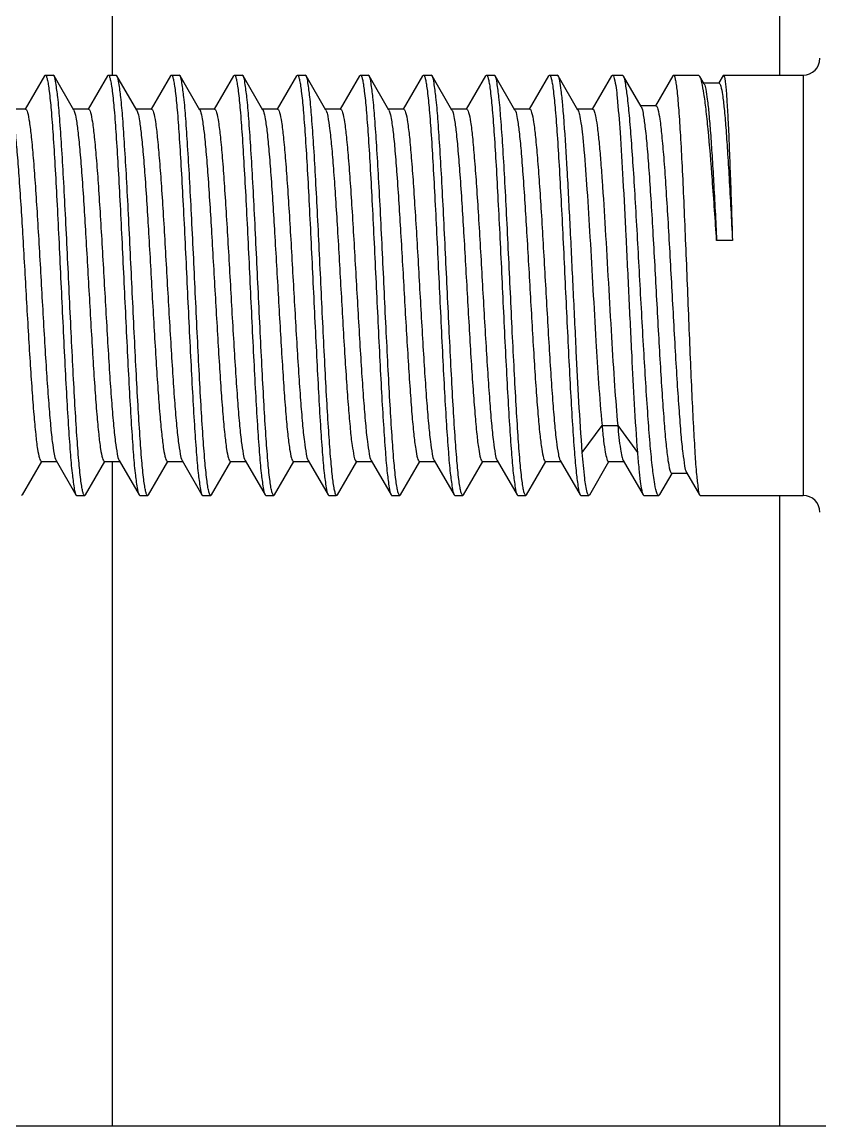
# Model space of a CAD drawing. Extents: x 1031190 to 1725648, y 733081 to 1571294.
# Drawn here: x 1133343.9 to 1133512.8, y 1228058.5 to 1228292.2 of the extents above; entities that cross this region are included whole.
import ezdxf

# ---------------------------------------------------------------- set-up
doc = ezdxf.new("R2010")
doc.units = 0
doc.header["$LTSCALE"] = 1000
doc.header["$MEASUREMENT"] = 0

msp = doc.modelspace()

# ---------------------------------------------------------------- linework, layer by layer
at = {"linetype": 'Continuous'}
for p, q in [((1133363.02, 1228280.99), (1133363.02, 1228414.45)), ((1133504.37, 1228280.99), (1133504.37, 1228414.45)), ((1133348.62, 1228280.84), (1133344.51, 1228273.78)), ((1133348.62, 1228280.84), (1133348.79, 1228280.99)), ((1133348.79, 1228280.99), (1133350.46, 1228280.99)), ((1133348.79, 1228280.99), (1133350.46, 1228280.99)), ((1133348.79, 1228280.99), (1133348.82, 1228280.98)), ((1133350.64, 1228280.84), (1133350.46, 1228280.99)), ((1133354.83, 1228273.6), (1133350.64, 1228280.84)), ((1133361.96, 1228280.84), (1133357.86, 1228273.78)), ((1133361.96, 1228280.84), (1133362.14, 1228280.99)), ((1133362.14, 1228280.99), (1133363.81, 1228280.99)), ((1133362.14, 1228280.99), (1133363.81, 1228280.99)), ((1133362.14, 1228280.99), (1133362.16, 1228280.98)), ((1133363.98, 1228280.84), (1133363.81, 1228280.99)), ((1133368.18, 1228273.6), (1133363.98, 1228280.84)), ((1133375.31, 1228280.84), (1133371.2, 1228273.78)), ((1133375.31, 1228280.84), (1133375.48, 1228280.99)), ((1133375.48, 1228280.99), (1133377.15, 1228280.99)), ((1133375.48, 1228280.99), (1133377.15, 1228280.99)), ((1133375.48, 1228280.99), (1133375.51, 1228280.98)), ((1133377.33, 1228280.84), (1133377.15, 1228280.99)), ((1133381.52, 1228273.6), (1133377.33, 1228280.84)), ((1133388.65, 1228280.84), (1133384.55, 1228273.78)), ((1133388.65, 1228280.84), (1133388.83, 1228280.99)), ((1133388.83, 1228280.99), (1133390.5, 1228280.99)), ((1133388.83, 1228280.99), (1133390.5, 1228280.99)), ((1133388.83, 1228280.99), (1133388.85, 1228280.98)), ((1133390.68, 1228280.84), (1133390.5, 1228280.99)), ((1133394.87, 1228273.6), (1133390.68, 1228280.84)), ((1133402, 1228280.84), (1133397.89, 1228273.78)), ((1133402, 1228280.84), (1133402.18, 1228280.99)), ((1133402.18, 1228280.99), (1133403.85, 1228280.99)), ((1133402.18, 1228280.99), (1133403.85, 1228280.99)), ((1133402.18, 1228280.99), (1133402.2, 1228280.98)), ((1133404.02, 1228280.84), (1133403.85, 1228280.99)), ((1133408.22, 1228273.6), (1133404.02, 1228280.84)), ((1133415.35, 1228280.84), (1133411.24, 1228273.78)), ((1133415.35, 1228280.84), (1133415.52, 1228280.99)), ((1133415.52, 1228280.99), (1133417.19, 1228280.99)), ((1133415.52, 1228280.99), (1133417.19, 1228280.99)), ((1133415.52, 1228280.99), (1133415.55, 1228280.98)), ((1133417.37, 1228280.84), (1133417.19, 1228280.99)), ((1133421.56, 1228273.6), (1133417.37, 1228280.84)), ((1133428.69, 1228280.84), (1133424.59, 1228273.78)), ((1133428.69, 1228280.84), (1133428.87, 1228280.99)), ((1133428.87, 1228280.99), (1133430.54, 1228280.99)), ((1133428.87, 1228280.99), (1133430.54, 1228280.99)), ((1133428.87, 1228280.99), (1133428.89, 1228280.98)), ((1133430.72, 1228280.84), (1133430.54, 1228280.99)), ((1133434.91, 1228273.6), (1133430.72, 1228280.84)), ((1133442.04, 1228280.84), (1133437.93, 1228273.78)), ((1133442.04, 1228280.84), (1133442.21, 1228280.99)), ((1133442.21, 1228280.99), (1133443.89, 1228280.99)), ((1133442.21, 1228280.99), (1133443.89, 1228280.99)), ((1133442.21, 1228280.99), (1133442.24, 1228280.98)), ((1133444.06, 1228280.84), (1133443.89, 1228280.99)), ((1133448.26, 1228273.6), (1133444.06, 1228280.84)), ((1133455.39, 1228280.84), (1133451.28, 1228273.78)), ((1133455.39, 1228280.84), (1133455.56, 1228280.99)), ((1133455.56, 1228280.99), (1133457.23, 1228280.99)), ((1133455.56, 1228280.99), (1133457.23, 1228280.99)), ((1133455.56, 1228280.99), (1133455.58, 1228280.98)), ((1133457.41, 1228280.84), (1133457.23, 1228280.99)), ((1133461.6, 1228273.6), (1133457.41, 1228280.84)), ((1133468.73, 1228280.84), (1133464.63, 1228273.78)), ((1133468.73, 1228280.84), (1133468.91, 1228280.99)), ((1133468.91, 1228280.99), (1133471, 1228280.99)), ((1133468.91, 1228280.99), (1133471, 1228280.99)), ((1133471.22, 1228280.8), (1133471, 1228280.99)), ((1133474.97, 1228274.34), (1133471.22, 1228280.8)), ((1133481.69, 1228280.87), (1133478, 1228274.52)), ((1133481.69, 1228280.87), (1133481.83, 1228280.99)), ((1133481.83, 1228280.99), (1133487.09, 1228280.99)), ((1133481.83, 1228280.99), (1133487.09, 1228280.99)), ((1133481.83, 1228280.99), (1133481.85, 1228280.98)), ((1133487.39, 1228280.72), (1133487.09, 1228280.99)), ((1133488.33, 1228279.12), (1133487.39, 1228280.72)), ((1133492.34, 1228280.92), (1133491.41, 1228279.32)), ((1133492.34, 1228280.92), (1133492.42, 1228280.99)), ((1133492.42, 1228280.99), (1133509.28, 1228280.99)), ((1133492.42, 1228280.99), (1133509.28, 1228280.99)), ((1133492.42, 1228280.99), (1133492.44, 1228280.99)), ((1133509.28, 1228280.99), (1133509.28, 1228192.01)), ((1133491.48, 1228279.28), (1133488.23, 1228279.28)), ((1133344.61, 1228273.78), (1133341.38, 1228273.78)), ((1133357.96, 1228273.78), (1133354.73, 1228273.78)), ((1133354.83, 1228273.6), (1133354.94, 1228273.36)), ((1133371.31, 1228273.78), (1133368.07, 1228273.78)), ((1133368.18, 1228273.6), (1133368.28, 1228273.37)), ((1133384.65, 1228273.78), (1133381.42, 1228273.78)), ((1133381.52, 1228273.6), (1133381.63, 1228273.38)), ((1133398, 1228273.78), (1133394.77, 1228273.78)), ((1133394.87, 1228273.6), (1133394.97, 1228273.39)), ((1133411.34, 1228273.78), (1133408.11, 1228273.78)), ((1133424.69, 1228273.78), (1133421.46, 1228273.78)), ((1133421.56, 1228273.6), (1133421.65, 1228273.41)), ((1133438.04, 1228273.78), (1133434.81, 1228273.78)), ((1133434.91, 1228273.6), (1133435, 1228273.42)), ((1133451.38, 1228273.78), (1133448.15, 1228273.78)), ((1133448.26, 1228273.6), (1133448.34, 1228273.43)), ((1133464.73, 1228273.78), (1133461.5, 1228273.78)), ((1133478.1, 1228274.52), (1133474.86, 1228274.52)), ((1133494.3, 1228245.97), (1133490.97, 1228245.97)), ((1133462.52, 1228201.09), (1133466.69, 1228206.83)), ((1133466.69, 1228206.83), (1133470.02, 1228206.83)), ((1133470.02, 1228206.83), (1133474.2, 1228201.09)), ((1133343.96, 1228192.16), (1133348.05, 1228199.22)), ((1133347.95, 1228199.22), (1133351.18, 1228199.22)), ((1133351.08, 1228199.4), (1133355.29, 1228192.16)), ((1133357.31, 1228192.16), (1133361.4, 1228199.22)), ((1133361.3, 1228199.22), (1133364.53, 1228199.22)), ((1133363.02, 1228058.55), (1133363.02, 1228199.22)), ((1133364.42, 1228199.4), (1133368.64, 1228192.16)), ((1133370.66, 1228192.16), (1133374.75, 1228199.22)), ((1133374.64, 1228199.22), (1133377.88, 1228199.22)), ((1133377.77, 1228199.4), (1133381.98, 1228192.16)), ((1133384, 1228192.16), (1133388.09, 1228199.22)), ((1133387.99, 1228199.22), (1133391.22, 1228199.22)), ((1133391.12, 1228199.4), (1133395.33, 1228192.16)), ((1133397.35, 1228192.16), (1133401.44, 1228199.22)), ((1133401.34, 1228199.22), (1133404.57, 1228199.22)), ((1133404.46, 1228199.4), (1133408.67, 1228192.16)), ((1133410.7, 1228192.16), (1133414.79, 1228199.22)), ((1133414.57, 1228199.27), (1133414.68, 1228199.22)), ((1133414.68, 1228199.22), (1133417.91, 1228199.22)), ((1133417.81, 1228199.4), (1133422.02, 1228192.16)), ((1133424.04, 1228192.16), (1133428.13, 1228199.22)), ((1133428.03, 1228199.22), (1133431.26, 1228199.22)), ((1133431.16, 1228199.4), (1133435.37, 1228192.16)), ((1133437.39, 1228192.16), (1133441.48, 1228199.22)), ((1133441.37, 1228199.22), (1133444.61, 1228199.22)), ((1133444.5, 1228199.4), (1133448.71, 1228192.16)), ((1133450.73, 1228192.16), (1133454.82, 1228199.22)), ((1133454.72, 1228199.22), (1133457.95, 1228199.22)), ((1133457.85, 1228199.4), (1133462.06, 1228192.16)), ((1133464.1, 1228192.17), (1133468.17, 1228199.2)), ((1133468.07, 1228199.2), (1133471.3, 1228199.2)), ((1133471.2, 1228199.38), (1133475.4, 1228192.16)), ((1133478.95, 1228192.23), (1133481.53, 1228196.66)), ((1133481.45, 1228196.7), (1133484.69, 1228196.7)), ((1133484.59, 1228196.87), (1133487.36, 1228192.11)), ((1133343.96, 1228192.16), (1133343.79, 1228192.01)), ((1133355.29, 1228192.16), (1133355.46, 1228192.01)), ((1133355.46, 1228192.01), (1133357.14, 1228192.01)), ((1133355.46, 1228192.01), (1133357.14, 1228192.01)), ((1133357.14, 1228192.01), (1133357.11, 1228192.02)), ((1133357.31, 1228192.16), (1133357.14, 1228192.01)), ((1133368.64, 1228192.16), (1133368.81, 1228192.01)), ((1133368.81, 1228192.01), (1133370.48, 1228192.01)), ((1133368.81, 1228192.01), (1133370.48, 1228192.01)), ((1133370.48, 1228192.01), (1133370.46, 1228192.02)), ((1133370.66, 1228192.16), (1133370.48, 1228192.01)), ((1133381.98, 1228192.16), (1133382.16, 1228192.01)), ((1133382.16, 1228192.01), (1133383.83, 1228192.01)), ((1133382.16, 1228192.01), (1133383.83, 1228192.01)), ((1133383.83, 1228192.01), (1133383.8, 1228192.02)), ((1133384, 1228192.16), (1133383.83, 1228192.01)), ((1133395.33, 1228192.16), (1133395.5, 1228192.01)), ((1133395.5, 1228192.01), (1133397.17, 1228192.01)), ((1133395.5, 1228192.01), (1133397.17, 1228192.01)), ((1133397.17, 1228192.01), (1133397.15, 1228192.02)), ((1133397.35, 1228192.16), (1133397.17, 1228192.01)), ((1133408.67, 1228192.16), (1133408.85, 1228192.01)), ((1133408.85, 1228192.01), (1133410.4, 1228192.01)), ((1133408.85, 1228192.01), (1133410.4, 1228192.01)), ((1133410.46, 1228192.03), (1133410.4, 1228192.08)), ((1133410.52, 1228192.01), (1133410.46, 1228192.03)), ((1133410.7, 1228192.16), (1133410.52, 1228192.01)), ((1133422.02, 1228192.16), (1133422.08, 1228192.08)), ((1133422.08, 1228192.08), (1133422.14, 1228192.03)), ((1133422.14, 1228192.03), (1133422.2, 1228192.01)), ((1133422.2, 1228192.01), (1133423.87, 1228192.01)), ((1133422.2, 1228192.01), (1133423.87, 1228192.01)), ((1133423.87, 1228192.01), (1133423.84, 1228192.02)), ((1133424.04, 1228192.16), (1133423.87, 1228192.01)), ((1133435.37, 1228192.16), (1133435.54, 1228192.01)), ((1133435.54, 1228192.01), (1133437.21, 1228192.01)), ((1133435.54, 1228192.01), (1133437.21, 1228192.01)), ((1133437.21, 1228192.01), (1133437.19, 1228192.02)), ((1133437.39, 1228192.16), (1133437.21, 1228192.01)), ((1133448.71, 1228192.16), (1133448.89, 1228192.01)), ((1133448.89, 1228192.01), (1133450.56, 1228192.01)), ((1133448.89, 1228192.01), (1133450.56, 1228192.01)), ((1133450.56, 1228192.01), (1133450.53, 1228192.02)), ((1133450.73, 1228192.16), (1133450.56, 1228192.01)), ((1133462.06, 1228192.16), (1133462.23, 1228192.01)), ((1133462.23, 1228192.01), (1133463.92, 1228192.01)), ((1133462.23, 1228192.01), (1133463.92, 1228192.01)), ((1133464.1, 1228192.17), (1133463.92, 1228192.01)), ((1133475.4, 1228192.16), (1133475.57, 1228192.01)), ((1133475.57, 1228192.01), (1133478.7, 1228192.01)), ((1133475.57, 1228192.01), (1133478.7, 1228192.01)), ((1133478.95, 1228192.23), (1133478.7, 1228192.01)), ((1133487.36, 1228192.11), (1133487.47, 1228192.01)), ((1133487.47, 1228192.01), (1133509.28, 1228192.01)), ((1133487.47, 1228192.01), (1133509.28, 1228192.01)), ((1133504.37, 1228058.55), (1133504.37, 1228192.01)), ((1133320.98, 1228058.55), (1136676.78, 1228058.55))]:
    msp.add_line(p, q, dxfattribs=at)
for centre, start, end in [((1133509.28, 1228284.55), 270, 0), ((1133509.28, 1228188.45), 0, 90)]:
    msp.add_arc(centre, 3.56, start, end, dxfattribs=at)
for points, knots in [([(1133348.82, 1228280.98), (1133348.92, 1228280.96), (1133349.09, 1228280.6), (1133349.26, 1228279.98), (1133349.45, 1228278.91), (1133349.74, 1228276.77), (1133350.08, 1228273.19), (1133350.47, 1228267.95), (1133350.86, 1228261.57), (1133351.26, 1228254.28), (1133351.66, 1228246.34), (1133352.18, 1228235.32), (1133352.7, 1228224.43), (1133353.24, 1228214.05), (1133353.63, 1228207.3), (1133354.04, 1228201.61), (1133354.39, 1228197.16), (1133354.81, 1228194.18), (1133355.03, 1228192.61), (1133355.29, 1228192.16)], [0, 0, 0, 0, 0.003606, 0.011247, 0.023193, 0.039402, 0.084085, 0.143776, 0.216348, 0.299195, 0.389329, 0.483501, 0.670341, 0.756263, 0.832981, 0.897738, 0.948217, 0.982646, 1, 1, 1, 1]), ([(1133357.11, 1228192.02), (1133357.01, 1228192.04), (1133356.84, 1228192.4), (1133356.67, 1228193.02), (1133356.47, 1228194.09), (1133356.18, 1228196.23), (1133355.84, 1228199.81), (1133355.45, 1228205.05), (1133355.06, 1228211.43), (1133354.67, 1228218.72), (1133354.27, 1228226.65), (1133353.74, 1228237.67), (1133353.23, 1228248.57), (1133352.68, 1228258.94), (1133352.29, 1228265.69), (1133351.89, 1228271.38), (1133351.54, 1228275.84), (1133351.11, 1228278.81), (1133350.9, 1228280.39), (1133350.64, 1228280.84)], [0, 0, 0, 0, 0.003611, 0.011257, 0.023206, 0.039418, 0.084102, 0.143789, 0.216352, 0.299187, 0.389308, 0.483467, 0.670284, 0.756201, 0.832919, 0.897682, 0.948173, 0.982621, 1, 1, 1, 1]), ([(1133362.16, 1228280.98), (1133362.27, 1228280.96), (1133362.43, 1228280.6), (1133362.6, 1228279.98), (1133362.8, 1228278.91), (1133363.09, 1228276.77), (1133363.43, 1228273.19), (1133363.82, 1228267.95), (1133364.21, 1228261.57), (1133364.61, 1228254.28), (1133365, 1228246.34), (1133365.53, 1228235.32), (1133366.05, 1228224.43), (1133366.59, 1228214.05), (1133366.98, 1228207.3), (1133367.38, 1228201.61), (1133367.73, 1228197.16), (1133368.16, 1228194.18), (1133368.38, 1228192.61), (1133368.64, 1228192.16)], [0, 0, 0, 0, 0.003605, 0.011245, 0.02319, 0.039399, 0.084083, 0.143774, 0.216346, 0.299192, 0.389329, 0.483503, 0.670341, 0.756263, 0.832983, 0.89774, 0.948218, 0.982646, 1, 1, 1, 1]), ([(1133370.46, 1228192.02), (1133370.35, 1228192.04), (1133370.19, 1228192.4), (1133370.01, 1228193.02), (1133369.82, 1228194.09), (1133369.53, 1228196.23), (1133369.19, 1228199.81), (1133368.8, 1228205.05), (1133368.41, 1228211.43), (1133368.01, 1228218.72), (1133367.62, 1228226.65), (1133367.09, 1228237.67), (1133366.57, 1228248.57), (1133366.03, 1228258.94), (1133365.64, 1228265.69), (1133365.24, 1228271.38), (1133364.88, 1228275.84), (1133364.46, 1228278.81), (1133364.24, 1228280.39), (1133363.98, 1228280.84)], [0, 0, 0, 0, 0.00361, 0.011255, 0.023204, 0.039415, 0.084097, 0.14378, 0.216342, 0.299177, 0.389299, 0.483455, 0.670274, 0.756194, 0.832913, 0.897676, 0.948169, 0.98262, 1, 1, 1, 1]), ([(1133375.51, 1228280.98), (1133375.61, 1228280.96), (1133375.78, 1228280.6), (1133375.95, 1228279.98), (1133376.15, 1228278.91), (1133376.44, 1228276.77), (1133376.78, 1228273.19), (1133377.16, 1228267.95), (1133377.56, 1228261.57), (1133377.95, 1228254.28), (1133378.35, 1228246.34), (1133378.88, 1228235.32), (1133379.39, 1228224.42), (1133379.94, 1228214.05), (1133380.33, 1228207.3), (1133380.73, 1228201.61), (1133381.08, 1228197.16), (1133381.51, 1228194.18), (1133381.72, 1228192.61), (1133381.98, 1228192.16)], [0, 0, 0, 0, 0.003606, 0.011248, 0.023195, 0.039406, 0.084093, 0.143786, 0.216358, 0.299206, 0.389346, 0.483519, 0.670351, 0.756273, 0.832991, 0.897744, 0.948219, 0.982646, 1, 1, 1, 1]), ([(1133383.8, 1228192.02), (1133383.7, 1228192.04), (1133383.53, 1228192.4), (1133383.36, 1228193.02), (1133383.17, 1228194.09), (1133382.88, 1228196.23), (1133382.54, 1228199.81), (1133382.15, 1228205.05), (1133381.75, 1228211.43), (1133381.36, 1228218.72), (1133380.96, 1228226.65), (1133380.43, 1228237.67), (1133379.92, 1228248.57), (1133379.37, 1228258.94), (1133378.98, 1228265.7), (1133378.58, 1228271.38), (1133378.23, 1228275.84), (1133377.81, 1228278.81), (1133377.59, 1228280.39), (1133377.33, 1228280.84)], [0, 0, 0, 0, 0.003613, 0.011261, 0.023214, 0.039428, 0.084117, 0.143805, 0.21637, 0.299211, 0.389338, 0.483496, 0.670304, 0.756216, 0.832931, 0.89769, 0.948176, 0.982622, 1, 1, 1, 1]), ([(1133388.85, 1228280.98), (1133388.96, 1228280.96), (1133389.12, 1228280.6), (1133389.3, 1228279.98), (1133389.49, 1228278.91), (1133389.78, 1228276.77), (1133390.12, 1228273.19), (1133390.51, 1228267.95), (1133390.9, 1228261.57), (1133391.3, 1228254.28), (1133391.69, 1228246.35), (1133392.22, 1228235.32), (1133392.74, 1228224.43), (1133393.28, 1228214.05), (1133393.67, 1228207.3), (1133394.07, 1228201.61), (1133394.43, 1228197.16), (1133394.85, 1228194.18), (1133395.07, 1228192.61), (1133395.33, 1228192.16)], [0, 0, 0, 0, 0.003605, 0.011245, 0.02319, 0.039398, 0.084078, 0.143767, 0.216337, 0.299182, 0.389315, 0.483487, 0.670329, 0.756258, 0.83298, 0.897737, 0.948214, 0.982645, 1, 1, 1, 1]), ([(1133397.15, 1228192.02), (1133397.05, 1228192.04), (1133396.88, 1228192.4), (1133396.71, 1228193.02), (1133396.51, 1228194.09), (1133396.22, 1228196.23), (1133395.88, 1228199.81), (1133395.49, 1228205.05), (1133395.1, 1228211.43), (1133394.71, 1228218.72), (1133394.31, 1228226.65), (1133393.78, 1228237.67), (1133393.27, 1228248.57), (1133392.72, 1228258.94), (1133392.33, 1228265.69), (1133391.93, 1228271.38), (1133391.58, 1228275.84), (1133391.15, 1228278.81), (1133390.94, 1228280.39), (1133390.68, 1228280.84)], [0, 0, 0, 0, 0.00361, 0.011255, 0.023204, 0.039414, 0.084096, 0.14378, 0.216342, 0.299175, 0.389295, 0.483453, 0.670272, 0.756195, 0.832918, 0.89768, 0.94817, 0.98262, 1, 1, 1, 1]), ([(1133402.2, 1228280.98), (1133402.3, 1228280.96), (1133402.47, 1228280.6), (1133402.64, 1228279.98), (1133402.84, 1228278.91), (1133403.13, 1228276.77), (1133403.47, 1228273.19), (1133403.86, 1228267.95), (1133404.25, 1228261.57), (1133404.64, 1228254.28), (1133405.04, 1228246.34), (1133405.57, 1228235.32), (1133406.09, 1228224.42), (1133406.63, 1228214.05), (1133407.02, 1228207.3), (1133407.42, 1228201.61), (1133407.77, 1228197.16), (1133408.2, 1228194.18), (1133408.42, 1228192.61), (1133408.67, 1228192.16)], [0, 0, 0, 0, 0.003608, 0.011251, 0.0232, 0.039412, 0.0841, 0.143792, 0.216367, 0.299219, 0.389359, 0.483531, 0.670361, 0.756279, 0.832994, 0.897747, 0.94822, 0.982647, 1, 1, 1, 1]), ([(1133410.4, 1228192.08), (1133410.3, 1228192.19), (1133410.16, 1228192.62), (1133409.85, 1228193.93), (1133409.54, 1228196.53), (1133409.16, 1228200.65), (1133408.78, 1228206.04), (1133408.39, 1228212.5), (1133408, 1228219.8), (1133407.61, 1228227.68), (1133407.08, 1228238.56), (1133406.58, 1228249.28), (1133406.04, 1228259.45), (1133405.65, 1228266.05), (1133405.26, 1228271.61), (1133404.91, 1228275.95), (1133404.49, 1228278.86), (1133404.28, 1228280.4), (1133404.02, 1228280.84)], [0, 0, 0, 0, 0.005244, 0.014609, 0.045815, 0.092875, 0.154195, 0.22765, 0.310678, 0.400368, 0.493572, 0.677434, 0.761652, 0.836715, 0.899999, 0.949307, 0.982964, 1, 1, 1, 1]), ([(1133415.55, 1228280.98), (1133415.65, 1228280.96), (1133415.82, 1228280.6), (1133415.99, 1228279.98), (1133416.18, 1228278.91), (1133416.47, 1228276.78), (1133416.81, 1228273.2), (1133417.2, 1228267.96), (1133417.6, 1228261.57), (1133417.99, 1228254.28), (1133418.39, 1228246.35), (1133418.92, 1228235.33), (1133419.43, 1228224.43), (1133419.98, 1228214.05), (1133420.37, 1228207.3), (1133420.77, 1228201.61), (1133421.12, 1228197.16), (1133421.54, 1228194.18), (1133421.76, 1228192.61), (1133422.02, 1228192.16)], [0, 0, 0, 0, 0.003598, 0.011231, 0.023168, 0.039371, 0.084041, 0.143721, 0.216288, 0.299135, 0.389272, 0.483446, 0.670301, 0.756235, 0.832961, 0.897725, 0.94821, 0.982644, 1, 1, 1, 1]), ([(1133423.84, 1228192.02), (1133423.74, 1228192.04), (1133423.57, 1228192.4), (1133423.4, 1228193.02), (1133423.2, 1228194.09), (1133422.91, 1228196.23), (1133422.57, 1228199.81), (1133422.19, 1228205.05), (1133421.79, 1228211.43), (1133421.4, 1228218.72), (1133421, 1228226.65), (1133420.47, 1228237.67), (1133419.96, 1228248.57), (1133419.41, 1228258.94), (1133419.02, 1228265.69), (1133418.62, 1228271.38), (1133418.27, 1228275.84), (1133417.85, 1228278.81), (1133417.63, 1228280.39), (1133417.37, 1228280.84)], [0, 0, 0, 0, 0.00361, 0.011255, 0.023204, 0.039415, 0.0841, 0.143787, 0.21635, 0.299184, 0.389308, 0.483468, 0.670284, 0.7562, 0.83292, 0.897683, 0.948173, 0.982621, 1, 1, 1, 1]), ([(1133428.89, 1228280.98), (1133429, 1228280.96), (1133429.16, 1228280.6), (1133429.33, 1228279.98), (1133429.53, 1228278.91), (1133429.82, 1228276.77), (1133430.16, 1228273.19), (1133430.55, 1228267.95), (1133430.94, 1228261.57), (1133431.34, 1228254.28), (1133431.73, 1228246.34), (1133432.26, 1228235.32), (1133432.78, 1228224.43), (1133433.32, 1228214.05), (1133433.71, 1228207.3), (1133434.11, 1228201.61), (1133434.47, 1228197.16), (1133434.89, 1228194.18), (1133435.11, 1228192.61), (1133435.37, 1228192.16)], [0, 0, 0, 0, 0.003606, 0.011247, 0.023192, 0.039401, 0.084085, 0.143776, 0.216348, 0.299195, 0.38933, 0.483503, 0.670342, 0.756264, 0.832982, 0.897739, 0.948217, 0.982647, 1, 1, 1, 1]), ([(1133437.19, 1228192.02), (1133437.08, 1228192.04), (1133436.92, 1228192.4), (1133436.75, 1228193.02), (1133436.55, 1228194.09), (1133436.26, 1228196.23), (1133435.92, 1228199.81), (1133435.53, 1228205.05), (1133435.14, 1228211.43), (1133434.74, 1228218.72), (1133434.35, 1228226.65), (1133433.82, 1228237.67), (1133433.3, 1228248.57), (1133432.76, 1228258.94), (1133432.37, 1228265.69), (1133431.97, 1228271.38), (1133431.62, 1228275.84), (1133431.19, 1228278.81), (1133430.97, 1228280.39), (1133430.72, 1228280.84)], [0, 0, 0, 0, 0.003611, 0.011257, 0.023206, 0.039418, 0.084102, 0.143788, 0.216352, 0.299187, 0.389308, 0.483466, 0.670283, 0.7562, 0.832918, 0.897681, 0.948172, 0.982621, 1, 1, 1, 1]), ([(1133442.24, 1228280.98), (1133442.34, 1228280.96), (1133442.51, 1228280.6), (1133442.68, 1228279.98), (1133442.88, 1228278.91), (1133443.17, 1228276.77), (1133443.51, 1228273.19), (1133443.9, 1228267.95), (1133444.29, 1228261.57), (1133444.68, 1228254.28), (1133445.08, 1228246.35), (1133445.61, 1228235.32), (1133446.12, 1228224.43), (1133446.67, 1228214.05), (1133447.06, 1228207.3), (1133447.46, 1228201.61), (1133447.81, 1228197.16), (1133448.24, 1228194.18), (1133448.45, 1228192.61), (1133448.71, 1228192.16)], [0, 0, 0, 0, 0.003604, 0.011244, 0.023189, 0.039398, 0.084081, 0.143773, 0.216344, 0.29919, 0.389328, 0.483502, 0.67034, 0.756263, 0.832984, 0.89774, 0.948217, 0.982646, 1, 1, 1, 1]), ([(1133450.53, 1228192.02), (1133450.43, 1228192.04), (1133450.26, 1228192.4), (1133450.09, 1228193.02), (1133449.9, 1228194.09), (1133449.61, 1228196.23), (1133449.27, 1228199.81), (1133448.88, 1228205.05), (1133448.49, 1228211.43), (1133448.09, 1228218.72), (1133447.69, 1228226.65), (1133447.17, 1228237.67), (1133446.65, 1228248.57), (1133446.11, 1228258.94), (1133445.72, 1228265.69), (1133445.31, 1228271.38), (1133444.96, 1228275.84), (1133444.54, 1228278.81), (1133444.32, 1228280.39), (1133444.06, 1228280.84)], [0, 0, 0, 0, 0.00361, 0.011255, 0.023205, 0.039416, 0.084097, 0.143781, 0.216343, 0.299178, 0.3893, 0.483456, 0.670274, 0.756195, 0.832914, 0.897676, 0.948169, 0.98262, 1, 1, 1, 1]), ([(1133455.58, 1228280.98), (1133455.69, 1228280.96), (1133455.86, 1228280.6), (1133456.03, 1228279.98), (1133456.22, 1228278.91), (1133456.51, 1228276.77), (1133456.85, 1228273.19), (1133457.24, 1228267.95), (1133457.63, 1228261.57), (1133458.03, 1228254.28), (1133458.43, 1228246.34), (1133458.95, 1228235.32), (1133459.47, 1228224.42), (1133460.01, 1228214.05), (1133460.4, 1228207.3), (1133460.81, 1228201.61), (1133461.16, 1228197.16), (1133461.58, 1228194.18), (1133461.8, 1228192.61), (1133462.06, 1228192.16)], [0, 0, 0, 0, 0.003606, 0.011247, 0.023194, 0.039404, 0.084092, 0.143784, 0.216355, 0.299204, 0.389343, 0.483517, 0.670349, 0.756272, 0.83299, 0.897744, 0.948219, 0.982646, 1, 1, 1, 1]), ([(1133462.52, 1228201.09), (1133461.96, 1228208.24), (1133461.38, 1228219.8), (1133460.6, 1228235.76), (1133459.99, 1228248.59), (1133459.38, 1228260.33), (1133458.86, 1228268.94), (1133458.4, 1228274.5), (1133458.11, 1228277.46), (1133457.79, 1228279.46), (1133457.59, 1228280.52), (1133457.41, 1228280.84)], [0, 0, 0, 0, 0.269192, 0.433946, 0.599559, 0.751167, 0.875181, 0.923254, 0.96054, 0.986252, 1, 1, 1, 1]), ([(1133468.91, 1228280.99), (1133468.99, 1228280.99), (1133469.17, 1228280.7), (1133469.23, 1228280.47), (1133469.28, 1228280.29)], [0, 0, 0, 0, 0.316243, 1, 1, 1, 1]), ([(1133469.28, 1228280.29), (1133469.64, 1228278.97), (1133470.01, 1228275.13), (1133470.62, 1228267.99), (1133471.17, 1228258.21), (1133471.76, 1228246.64), (1133472.35, 1228234.22), (1133473.1, 1228218.94), (1133473.66, 1228207.91), (1133474.2, 1228201.09)], [0, 0, 0, 0, 0.051689, 0.144713, 0.271544, 0.421712, 0.582779, 0.741399, 1, 1, 1, 1]), ([(1133478.23, 1228192.76), (1133478.01, 1228193.46), (1133477.69, 1228195.34), (1133477.26, 1228198.79), (1133476.83, 1228203.45), (1133476.21, 1228211.59), (1133475.49, 1228223.41), (1133474.66, 1228238.46), (1133473.96, 1228251.19), (1133473.38, 1228260.75), (1133472.96, 1228266.91), (1133472.54, 1228272.09), (1133472.15, 1228276.15), (1133471.73, 1228278.91), (1133471.47, 1228280.37), (1133471.22, 1228280.8)], [0, 0, 0, 0, 0.024854, 0.064557, 0.117968, 0.183425, 0.34188, 0.519926, 0.695025, 0.774452, 0.845022, 0.904492, 0.95099, 0.983092, 1, 1, 1, 1]), ([(1133481.85, 1228280.98), (1133481.95, 1228280.96), (1133482.09, 1228280.59), (1133482.25, 1228279.97), (1133482.42, 1228278.89), (1133482.68, 1228276.73), (1133482.98, 1228273.12), (1133483.32, 1228267.83), (1133483.66, 1228261.38), (1133484, 1228254.03), (1133484.34, 1228246.04), (1133484.68, 1228237.7), (1133485.02, 1228229.32), (1133485.35, 1228221.19), (1133485.69, 1228213.63), (1133486.01, 1228206.9), (1133486.35, 1228201.27), (1133486.62, 1228196.88), (1133486.99, 1228194.02), (1133487.13, 1228192.51), (1133487.36, 1228192.11)], [0, 0, 0, 0, 0.003479, 0.011119, 0.023138, 0.039478, 0.084569, 0.144819, 0.218054, 0.30161, 0.392438, 0.487225, 0.582511, 0.674818, 0.760772, 0.837237, 0.901428, 0.951015, 0.984221, 1, 1, 1, 1]), ([(1133490.97, 1228245.97), (1133490.68, 1228250.27), (1133490.13, 1228258.14), (1133489.4, 1228267.42), (1133488.76, 1228273.5), (1133488.35, 1228276.8), (1133487.93, 1228279.1), (1133487.62, 1228280.33), (1133487.39, 1228280.72)], [0, 0, 0, 0, 0.369025, 0.676578, 0.797829, 0.893394, 0.961137, 1, 1, 1, 1]), ([(1133492.44, 1228280.99), (1133492.51, 1228280.96), (1133492.59, 1228280.67), (1133492.71, 1228280.21), (1133492.82, 1228279.37), (1133492.99, 1228277.7), (1133493.19, 1228274.87), (1133493.42, 1228270.7), (1133493.64, 1228265.55), (1133493.86, 1228259.59), (1133494.09, 1228252.97), (1133494.23, 1228248.36), (1133494.3, 1228245.97)], [0, 0, 0, 0, 0.006463, 0.021259, 0.044741, 0.076818, 0.165921, 0.286162, 0.434178, 0.605806, 0.79621, 1, 1, 1, 1]), ([(1133488.33, 1228279.12), (1133488.52, 1228278.79), (1133488.73, 1228277.67), (1133489.06, 1228275.56), (1133489.36, 1228272.45), (1133489.69, 1228268.48), (1133490.01, 1228263.7), (1133490.46, 1228256.12), (1133490.76, 1228250.13), (1133490.97, 1228245.97)], [0, 0, 0, 0, 0.03477, 0.099862, 0.194036, 0.315014, 0.459836, 0.624963, 1, 1, 1, 1]), ([(1133491.48, 1228279.28), (1133491.56, 1228279.28), (1133491.73, 1228279.04), (1133491.96, 1228278.26), (1133492.28, 1228276.47), (1133492.6, 1228273.57), (1133492.94, 1228269.59), (1133493.28, 1228264.7), (1133493.76, 1228256.72), (1133494.09, 1228250.39), (1133494.3, 1228245.97)], [0, 0, 0, 0, 0.007029, 0.021662, 0.076602, 0.165188, 0.285057, 0.432865, 0.604499, 1, 1, 1, 1]), ([(1133341.6, 1228273.35), (1133341.8, 1228272.81), (1133342.08, 1228271.27), (1133342.46, 1228268.39), (1133342.83, 1228264.39), (1133343.38, 1228257.29), (1133344.02, 1228246.94), (1133344.64, 1228235.98), (1133345.16, 1228226.93), (1133345.55, 1228220.49), (1133345.94, 1228214.6), (1133346.32, 1228209.48), (1133346.71, 1228205.28), (1133347.06, 1228202.2), (1133347.41, 1228200.3), (1133347.67, 1228199.47), (1133347.86, 1228199.22), (1133347.95, 1228199.22)], [0, 0, 0, 0, 0.023243, 0.062653, 0.117029, 0.184534, 0.349259, 0.534218, 0.626347, 0.713963, 0.794028, 0.863772, 0.920792, 0.963153, 0.989511, 0.996558, 1, 1, 1, 1]), ([(1133344.61, 1228273.78), (1133344.7, 1228273.78), (1133344.9, 1228273.52), (1133345.16, 1228272.66), (1133345.51, 1228270.69), (1133345.88, 1228267.51), (1133346.27, 1228263.17), (1133346.66, 1228257.89), (1133347.06, 1228251.84), (1133347.45, 1228245.23), (1133347.98, 1228236.01), (1133348.49, 1228226.87), (1133349.04, 1228218.14), (1133349.43, 1228212.43), (1133349.83, 1228207.6), (1133350.19, 1228203.78), (1133350.59, 1228201.19), (1133350.84, 1228199.81), (1133351.08, 1228199.4)], [0, 0, 0, 0, 0.003516, 0.010771, 0.037949, 0.081609, 0.140308, 0.211978, 0.294061, 0.383613, 0.477416, 0.664254, 0.750571, 0.827952, 0.893624, 0.945254, 0.981055, 1, 1, 1, 1]), ([(1133354.94, 1228273.36), (1133355.15, 1228272.83), (1133355.42, 1228271.29), (1133355.8, 1228268.42), (1133356.17, 1228264.43), (1133356.73, 1228257.33), (1133357.37, 1228246.98), (1133357.99, 1228236.01), (1133358.51, 1228226.96), (1133358.9, 1228220.51), (1133359.28, 1228214.61), (1133359.67, 1228209.49), (1133360.05, 1228205.29), (1133360.41, 1228202.2), (1133360.76, 1228200.3), (1133361.02, 1228199.47), (1133361.21, 1228199.22), (1133361.3, 1228199.22)], [0, 0, 0, 0, 0.023104, 0.0624, 0.116688, 0.184136, 0.348829, 0.533848, 0.62603, 0.713708, 0.793837, 0.863642, 0.920716, 0.963118, 0.989503, 0.996556, 1, 1, 1, 1]), ([(1133357.96, 1228273.78), (1133358.05, 1228273.78), (1133358.24, 1228273.52), (1133358.51, 1228272.66), (1133358.86, 1228270.69), (1133359.22, 1228267.51), (1133359.62, 1228263.17), (1133360.01, 1228257.89), (1133360.4, 1228251.84), (1133360.8, 1228245.23), (1133361.33, 1228236.01), (1133361.84, 1228226.87), (1133362.38, 1228218.14), (1133362.77, 1228212.43), (1133363.17, 1228207.6), (1133363.54, 1228203.78), (1133363.94, 1228201.19), (1133364.19, 1228199.81), (1133364.42, 1228199.4)], [0, 0, 0, 0, 0.003516, 0.010771, 0.037949, 0.081609, 0.140308, 0.211978, 0.294061, 0.383613, 0.477416, 0.664254, 0.750571, 0.827952, 0.893624, 0.945254, 0.981055, 1, 1, 1, 1]), ([(1133368.28, 1228273.37), (1133368.49, 1228272.84), (1133368.76, 1228271.3), (1133369.14, 1228268.45), (1133369.52, 1228264.46), (1133370.07, 1228257.37), (1133370.71, 1228247.02), (1133371.33, 1228236.05), (1133371.85, 1228226.99), (1133372.24, 1228220.53), (1133372.63, 1228214.63), (1133373.01, 1228209.5), (1133373.4, 1228205.29), (1133373.76, 1228202.21), (1133374.11, 1228200.3), (1133374.37, 1228199.47), (1133374.56, 1228199.22), (1133374.64, 1228199.22)], [0, 0, 0, 0, 0.022966, 0.062146, 0.116347, 0.183737, 0.348398, 0.533478, 0.625714, 0.713453, 0.793647, 0.863513, 0.92064, 0.963083, 0.989493, 0.996554, 1, 1, 1, 1]), ([(1133371.31, 1228273.78), (1133371.39, 1228273.78), (1133371.59, 1228273.52), (1133371.85, 1228272.66), (1133372.21, 1228270.69), (1133372.57, 1228267.51), (1133372.96, 1228263.17), (1133373.35, 1228257.89), (1133373.75, 1228251.84), (1133374.14, 1228245.23), (1133374.67, 1228236.01), (1133375.19, 1228226.87), (1133375.73, 1228218.14), (1133376.12, 1228212.43), (1133376.52, 1228207.6), (1133376.88, 1228203.78), (1133377.29, 1228201.19), (1133377.53, 1228199.81), (1133377.77, 1228199.4)], [0, 0, 0, 0, 0.003516, 0.010771, 0.037949, 0.081609, 0.140308, 0.211978, 0.294061, 0.383613, 0.477416, 0.664254, 0.750571, 0.827952, 0.893624, 0.945254, 0.981055, 1, 1, 1, 1]), ([(1133381.63, 1228273.38), (1133381.83, 1228272.85), (1133382.1, 1228271.32), (1133382.49, 1228268.47), (1133382.86, 1228264.5), (1133383.41, 1228257.41), (1133384.05, 1228247.05), (1133384.67, 1228236.08), (1133385.2, 1228227.01), (1133385.59, 1228220.55), (1133385.97, 1228214.65), (1133386.36, 1228209.51), (1133386.74, 1228205.3), (1133387.1, 1228202.21), (1133387.45, 1228200.3), (1133387.71, 1228199.47), (1133387.9, 1228199.22), (1133387.99, 1228199.22)], [0, 0, 0, 0, 0.022827, 0.061892, 0.116006, 0.183337, 0.347966, 0.533107, 0.625396, 0.713197, 0.793455, 0.863383, 0.920563, 0.963048, 0.989484, 0.996552, 1, 1, 1, 1]), ([(1133384.65, 1228273.78), (1133384.74, 1228273.78), (1133384.93, 1228273.52), (1133385.2, 1228272.66), (1133385.55, 1228270.69), (1133385.92, 1228267.51), (1133386.31, 1228263.17), (1133386.7, 1228257.89), (1133387.09, 1228251.84), (1133387.49, 1228245.23), (1133388.02, 1228236.01), (1133388.53, 1228226.87), (1133389.08, 1228218.14), (1133389.47, 1228212.43), (1133389.86, 1228207.6), (1133390.23, 1228203.78), (1133390.63, 1228201.19), (1133390.88, 1228199.81), (1133391.12, 1228199.4)], [0, 0, 0, 0, 0.003516, 0.010771, 0.037949, 0.081609, 0.140308, 0.211978, 0.294061, 0.383613, 0.477416, 0.664254, 0.750571, 0.827952, 0.893624, 0.945254, 0.981055, 1, 1, 1, 1]), ([(1133394.97, 1228273.39), (1133395.18, 1228272.87), (1133395.45, 1228271.34), (1133395.83, 1228268.5), (1133396.2, 1228264.53), (1133396.76, 1228257.44), (1133397.4, 1228247.09), (1133398.02, 1228236.11), (1133398.54, 1228227.04), (1133398.93, 1228220.58), (1133399.32, 1228214.66), (1133399.7, 1228209.52), (1133400.09, 1228205.31), (1133400.45, 1228202.21), (1133400.8, 1228200.3), (1133401.06, 1228199.47), (1133401.25, 1228199.22), (1133401.34, 1228199.22)], [0, 0, 0, 0, 0.022688, 0.061638, 0.115664, 0.182937, 0.347534, 0.532736, 0.625078, 0.712941, 0.793264, 0.863253, 0.920487, 0.963013, 0.989475, 0.996549, 1, 1, 1, 1]), ([(1133398, 1228273.78), (1133398.09, 1228273.78), (1133398.28, 1228273.52), (1133398.54, 1228272.66), (1133398.9, 1228270.69), (1133399.26, 1228267.51), (1133399.65, 1228263.17), (1133400.05, 1228257.89), (1133400.44, 1228251.84), (1133400.84, 1228245.23), (1133401.36, 1228236.01), (1133401.88, 1228226.87), (1133402.42, 1228218.14), (1133402.81, 1228212.43), (1133403.21, 1228207.6), (1133403.57, 1228203.78), (1133403.98, 1228201.19), (1133404.23, 1228199.81), (1133404.46, 1228199.4)], [0, 0, 0, 0, 0.003516, 0.010771, 0.037949, 0.081609, 0.140308, 0.211978, 0.294061, 0.383613, 0.477416, 0.664254, 0.750571, 0.827952, 0.893624, 0.945254, 0.981055, 1, 1, 1, 1]), ([(1133408.22, 1228273.6), (1133408.45, 1228273.2), (1133408.69, 1228271.86), (1133409.09, 1228269.34), (1133409.45, 1228265.64), (1133409.84, 1228260.94), (1133410.22, 1228255.4), (1133410.76, 1228246.88), (1133411.39, 1228235.72), (1133412.02, 1228224.6), (1133412.56, 1228216.23), (1133412.94, 1228210.86), (1133413.34, 1228206.41), (1133413.67, 1228202.93), (1133414.1, 1228200.75), (1133414.3, 1228199.53), (1133414.57, 1228199.27)], [0, 0, 0, 0, 0.018521, 0.053335, 0.103489, 0.167313, 0.24262, 0.326812, 0.509979, 0.691635, 0.773988, 0.846813, 0.907599, 0.95427, 0.985299, 1, 1, 1, 1]), ([(1133411.34, 1228273.78), (1133411.43, 1228273.78), (1133411.63, 1228273.52), (1133411.89, 1228272.66), (1133412.25, 1228270.69), (1133412.61, 1228267.51), (1133413, 1228263.17), (1133413.39, 1228257.89), (1133413.79, 1228251.84), (1133414.18, 1228245.23), (1133414.71, 1228236.01), (1133415.23, 1228226.87), (1133415.77, 1228218.14), (1133416.16, 1228212.43), (1133416.56, 1228207.6), (1133416.92, 1228203.78), (1133417.32, 1228201.19), (1133417.57, 1228199.81), (1133417.81, 1228199.4)], [0, 0, 0, 0, 0.003515, 0.010771, 0.037948, 0.081607, 0.140304, 0.211972, 0.294053, 0.383603, 0.477405, 0.664241, 0.750559, 0.82794, 0.893613, 0.945246, 0.981049, 1, 1, 1, 1]), ([(1133421.65, 1228273.41), (1133421.86, 1228272.89), (1133422.13, 1228271.38), (1133422.52, 1228268.56), (1133422.89, 1228264.6), (1133423.45, 1228257.52), (1133424.09, 1228247.16), (1133424.71, 1228236.18), (1133425.23, 1228227.1), (1133425.62, 1228220.62), (1133426.01, 1228214.7), (1133426.39, 1228209.54), (1133426.78, 1228205.32), (1133427.14, 1228202.22), (1133427.49, 1228200.31), (1133427.75, 1228199.47), (1133427.94, 1228199.22), (1133428.03, 1228199.22)], [0, 0, 0, 0, 0.022411, 0.061128, 0.114979, 0.182135, 0.346668, 0.531991, 0.624441, 0.712428, 0.79288, 0.862992, 0.920333, 0.962942, 0.989457, 0.996545, 1, 1, 1, 1]), ([(1133424.69, 1228273.78), (1133424.78, 1228273.78), (1133424.97, 1228273.52), (1133425.24, 1228272.66), (1133425.59, 1228270.69), (1133425.96, 1228267.51), (1133426.35, 1228263.17), (1133426.74, 1228257.89), (1133427.13, 1228251.84), (1133427.53, 1228245.23), (1133428.06, 1228236.01), (1133428.57, 1228226.87), (1133429.11, 1228218.14), (1133429.51, 1228212.43), (1133429.9, 1228207.6), (1133430.27, 1228203.78), (1133430.67, 1228201.19), (1133430.92, 1228199.81), (1133431.16, 1228199.4)], [0, 0, 0, 0, 0.003515, 0.010772, 0.037949, 0.081609, 0.140308, 0.211978, 0.294061, 0.383612, 0.477416, 0.664253, 0.750571, 0.827952, 0.893624, 0.945254, 0.981055, 1, 1, 1, 1]), ([(1133435, 1228273.42), (1133435.21, 1228272.91), (1133435.48, 1228271.4), (1133435.86, 1228268.58), (1133436.23, 1228264.63), (1133436.79, 1228257.55), (1133437.43, 1228247.2), (1133438.05, 1228236.21), (1133438.57, 1228227.12), (1133438.96, 1228220.64), (1133439.35, 1228214.71), (1133439.74, 1228209.56), (1133440.13, 1228205.33), (1133440.48, 1228202.22), (1133440.83, 1228200.31), (1133441.1, 1228199.47), (1133441.29, 1228199.22), (1133441.37, 1228199.22)], [0, 0, 0, 0, 0.022272, 0.060873, 0.114636, 0.181733, 0.346234, 0.531618, 0.624122, 0.712171, 0.792687, 0.862862, 0.920257, 0.962907, 0.989448, 0.996542, 1, 1, 1, 1]), ([(1133438.04, 1228273.78), (1133438.12, 1228273.78), (1133438.32, 1228273.52), (1133438.58, 1228272.66), (1133438.94, 1228270.69), (1133439.3, 1228267.51), (1133439.69, 1228263.17), (1133440.08, 1228257.89), (1133440.48, 1228251.84), (1133440.87, 1228245.23), (1133441.4, 1228236.01), (1133441.92, 1228226.87), (1133442.46, 1228218.14), (1133442.85, 1228212.43), (1133443.25, 1228207.6), (1133443.61, 1228203.78), (1133444.02, 1228201.19), (1133444.26, 1228199.81), (1133444.5, 1228199.4)], [0, 0, 0, 0, 0.003515, 0.010772, 0.037949, 0.081609, 0.140308, 0.211978, 0.294061, 0.383612, 0.477415, 0.664253, 0.750571, 0.827952, 0.893624, 0.945254, 0.981055, 1, 1, 1, 1]), ([(1133448.34, 1228273.43), (1133448.55, 1228272.92), (1133448.82, 1228271.42), (1133449.2, 1228268.61), (1133449.58, 1228264.66), (1133450.13, 1228257.59), (1133450.77, 1228247.24), (1133451.4, 1228236.24), (1133451.92, 1228227.15), (1133452.31, 1228220.66), (1133452.7, 1228214.73), (1133453.08, 1228209.57), (1133453.47, 1228205.33), (1133453.83, 1228202.23), (1133454.18, 1228200.31), (1133454.44, 1228199.47), (1133454.63, 1228199.22), (1133454.72, 1228199.22)], [0, 0, 0, 0, 0.022133, 0.060618, 0.114292, 0.181331, 0.345799, 0.531244, 0.623802, 0.711913, 0.792495, 0.862731, 0.920179, 0.962872, 0.989439, 0.99654, 1, 1, 1, 1]), ([(1133451.38, 1228273.78), (1133451.47, 1228273.78), (1133451.67, 1228273.52), (1133451.93, 1228272.66), (1133452.28, 1228270.69), (1133452.65, 1228267.51), (1133453.04, 1228263.17), (1133453.43, 1228257.89), (1133453.83, 1228251.84), (1133454.22, 1228245.23), (1133454.75, 1228236.01), (1133455.26, 1228226.87), (1133455.81, 1228218.14), (1133456.2, 1228212.43), (1133456.6, 1228207.6), (1133456.96, 1228203.78), (1133457.36, 1228201.19), (1133457.61, 1228199.81), (1133457.85, 1228199.4)], [0, 0, 0, 0, 0.003515, 0.010772, 0.037949, 0.081609, 0.140308, 0.211978, 0.294061, 0.383612, 0.477415, 0.664253, 0.750571, 0.827952, 0.893624, 0.945254, 0.981055, 1, 1, 1, 1]), ([(1133461.6, 1228273.6), (1133461.77, 1228273.31), (1133461.99, 1228272.38), (1133462.29, 1228270.63), (1133462.59, 1228268.1), (1133463.04, 1228263.41), (1133463.56, 1228256.18), (1133464.17, 1228246.36), (1133464.77, 1228235.66), (1133465.54, 1228222.38), (1133466.13, 1228212.77), (1133466.69, 1228206.83)], [0, 0, 0, 0, 0.015086, 0.041871, 0.07998, 0.128634, 0.253127, 0.404426, 0.569162, 0.732754, 1, 1, 1, 1]), ([(1133464.73, 1228273.78), (1133464.92, 1228273.78), (1133465.19, 1228272.96), (1133465.45, 1228271.78), (1133465.77, 1228269.49), (1133466.09, 1228266.55), (1133466.41, 1228262.82), (1133466.86, 1228256.71), (1133467.41, 1228248.03), (1133468.04, 1228236.99), (1133468.67, 1228225.91), (1133469.29, 1228215.85), (1133469.76, 1228209.6), (1133470.02, 1228206.83)], [0, 0, 0, 0, 0.008312, 0.028859, 0.061939, 0.106893, 0.162683, 0.227987, 0.380684, 0.550376, 0.720797, 0.875605, 1, 1, 1, 1]), ([(1133474.97, 1228274.34), (1133475.21, 1228273.91), (1133475.46, 1228272.46), (1133475.88, 1228269.72), (1133476.24, 1228265.69), (1133476.65, 1228260.59), (1133477.04, 1228254.57), (1133477.59, 1228245.41), (1133478.11, 1228235.84), (1133478.64, 1228226.21), (1133479.04, 1228219.34), (1133479.43, 1228213.06), (1133479.82, 1228207.61), (1133480.21, 1228203.14), (1133480.57, 1228199.87), (1133480.92, 1228197.85), (1133481.17, 1228196.97), (1133481.37, 1228196.7), (1133481.45, 1228196.7)], [0, 0, 0, 0, 0.018969, 0.055155, 0.107429, 0.173883, 0.252061, 0.339075, 0.526651, 0.6204, 0.709614, 0.791122, 0.862062, 0.919981, 0.962927, 0.989567, 0.996641, 1, 1, 1, 1]), ([(1133478.1, 1228274.52), (1133478.19, 1228274.52), (1133478.39, 1228274.23), (1133478.66, 1228273.32), (1133479.02, 1228271.22), (1133479.39, 1228267.84), (1133479.79, 1228263.24), (1133480.18, 1228257.65), (1133480.58, 1228251.26), (1133480.98, 1228244.31), (1133481.51, 1228234.67), (1133482.03, 1228225.14), (1133482.57, 1228216.08), (1133482.96, 1228210.19), (1133483.36, 1228205.22), (1133483.72, 1228201.32), (1133484.12, 1228198.68), (1133484.35, 1228197.28), (1133484.59, 1228196.87)], [0, 0, 0, 0, 0.003512, 0.010895, 0.03862, 0.083116, 0.142813, 0.21551, 0.298517, 0.388779, 0.482991, 0.669589, 0.75528, 0.831778, 0.896415, 0.946979, 0.981812, 1, 1, 1, 1]), ([(1133466.69, 1228206.83), (1133466.79, 1228205.74), (1133466.98, 1228203.88), (1133467.31, 1228201.37), (1133467.59, 1228200.11), (1133467.87, 1228199.2), (1133468.07, 1228199.2)], [0, 0, 0, 0, 0.420495, 0.7305, 0.923007, 1, 1, 1, 1]), ([(1133470.02, 1228206.83), (1133470.18, 1228205.14), (1133470.39, 1228202.92), (1133470.84, 1228200.46), (1133471.05, 1228199.64), (1133471.2, 1228199.38)], [0, 0, 0, 0, 0.671595, 0.880111, 1, 1, 1, 1]), ([(1133463.57, 1228192.6), (1133463.27, 1228193.58), (1133462.95, 1228196.44), (1133462.67, 1228199.27), (1133462.52, 1228201.09)], [0, 0, 0, 0, 0.35995, 1, 1, 1, 1]), ([(1133474.2, 1228201.09), (1133474.29, 1228199.94), (1133474.47, 1228197.89), (1133474.74, 1228195.22), (1133475.04, 1228193.41), (1133475.23, 1228192.45), (1133475.4, 1228192.16)], [0, 0, 0, 0, 0.384742, 0.682919, 0.888847, 1, 1, 1, 1]), ([(1133463.92, 1228192.01), (1133463.89, 1228192.01), (1133463.67, 1228192.14), (1133463.63, 1228192.4), (1133463.57, 1228192.6)], [0, 0, 0, 0, 0.135051, 1, 1, 1, 1]), ([(1133478.7, 1228192.01), (1133478.66, 1228192.01), (1133478.37, 1228192.17), (1133478.31, 1228192.51), (1133478.23, 1228192.76)], [0, 0, 0, 0, 0.138496, 1, 1, 1, 1])]:
    msp.add_open_spline(points, degree=3, knots=knots, dxfattribs=at)

doc.saveas('drawing.dxf')
